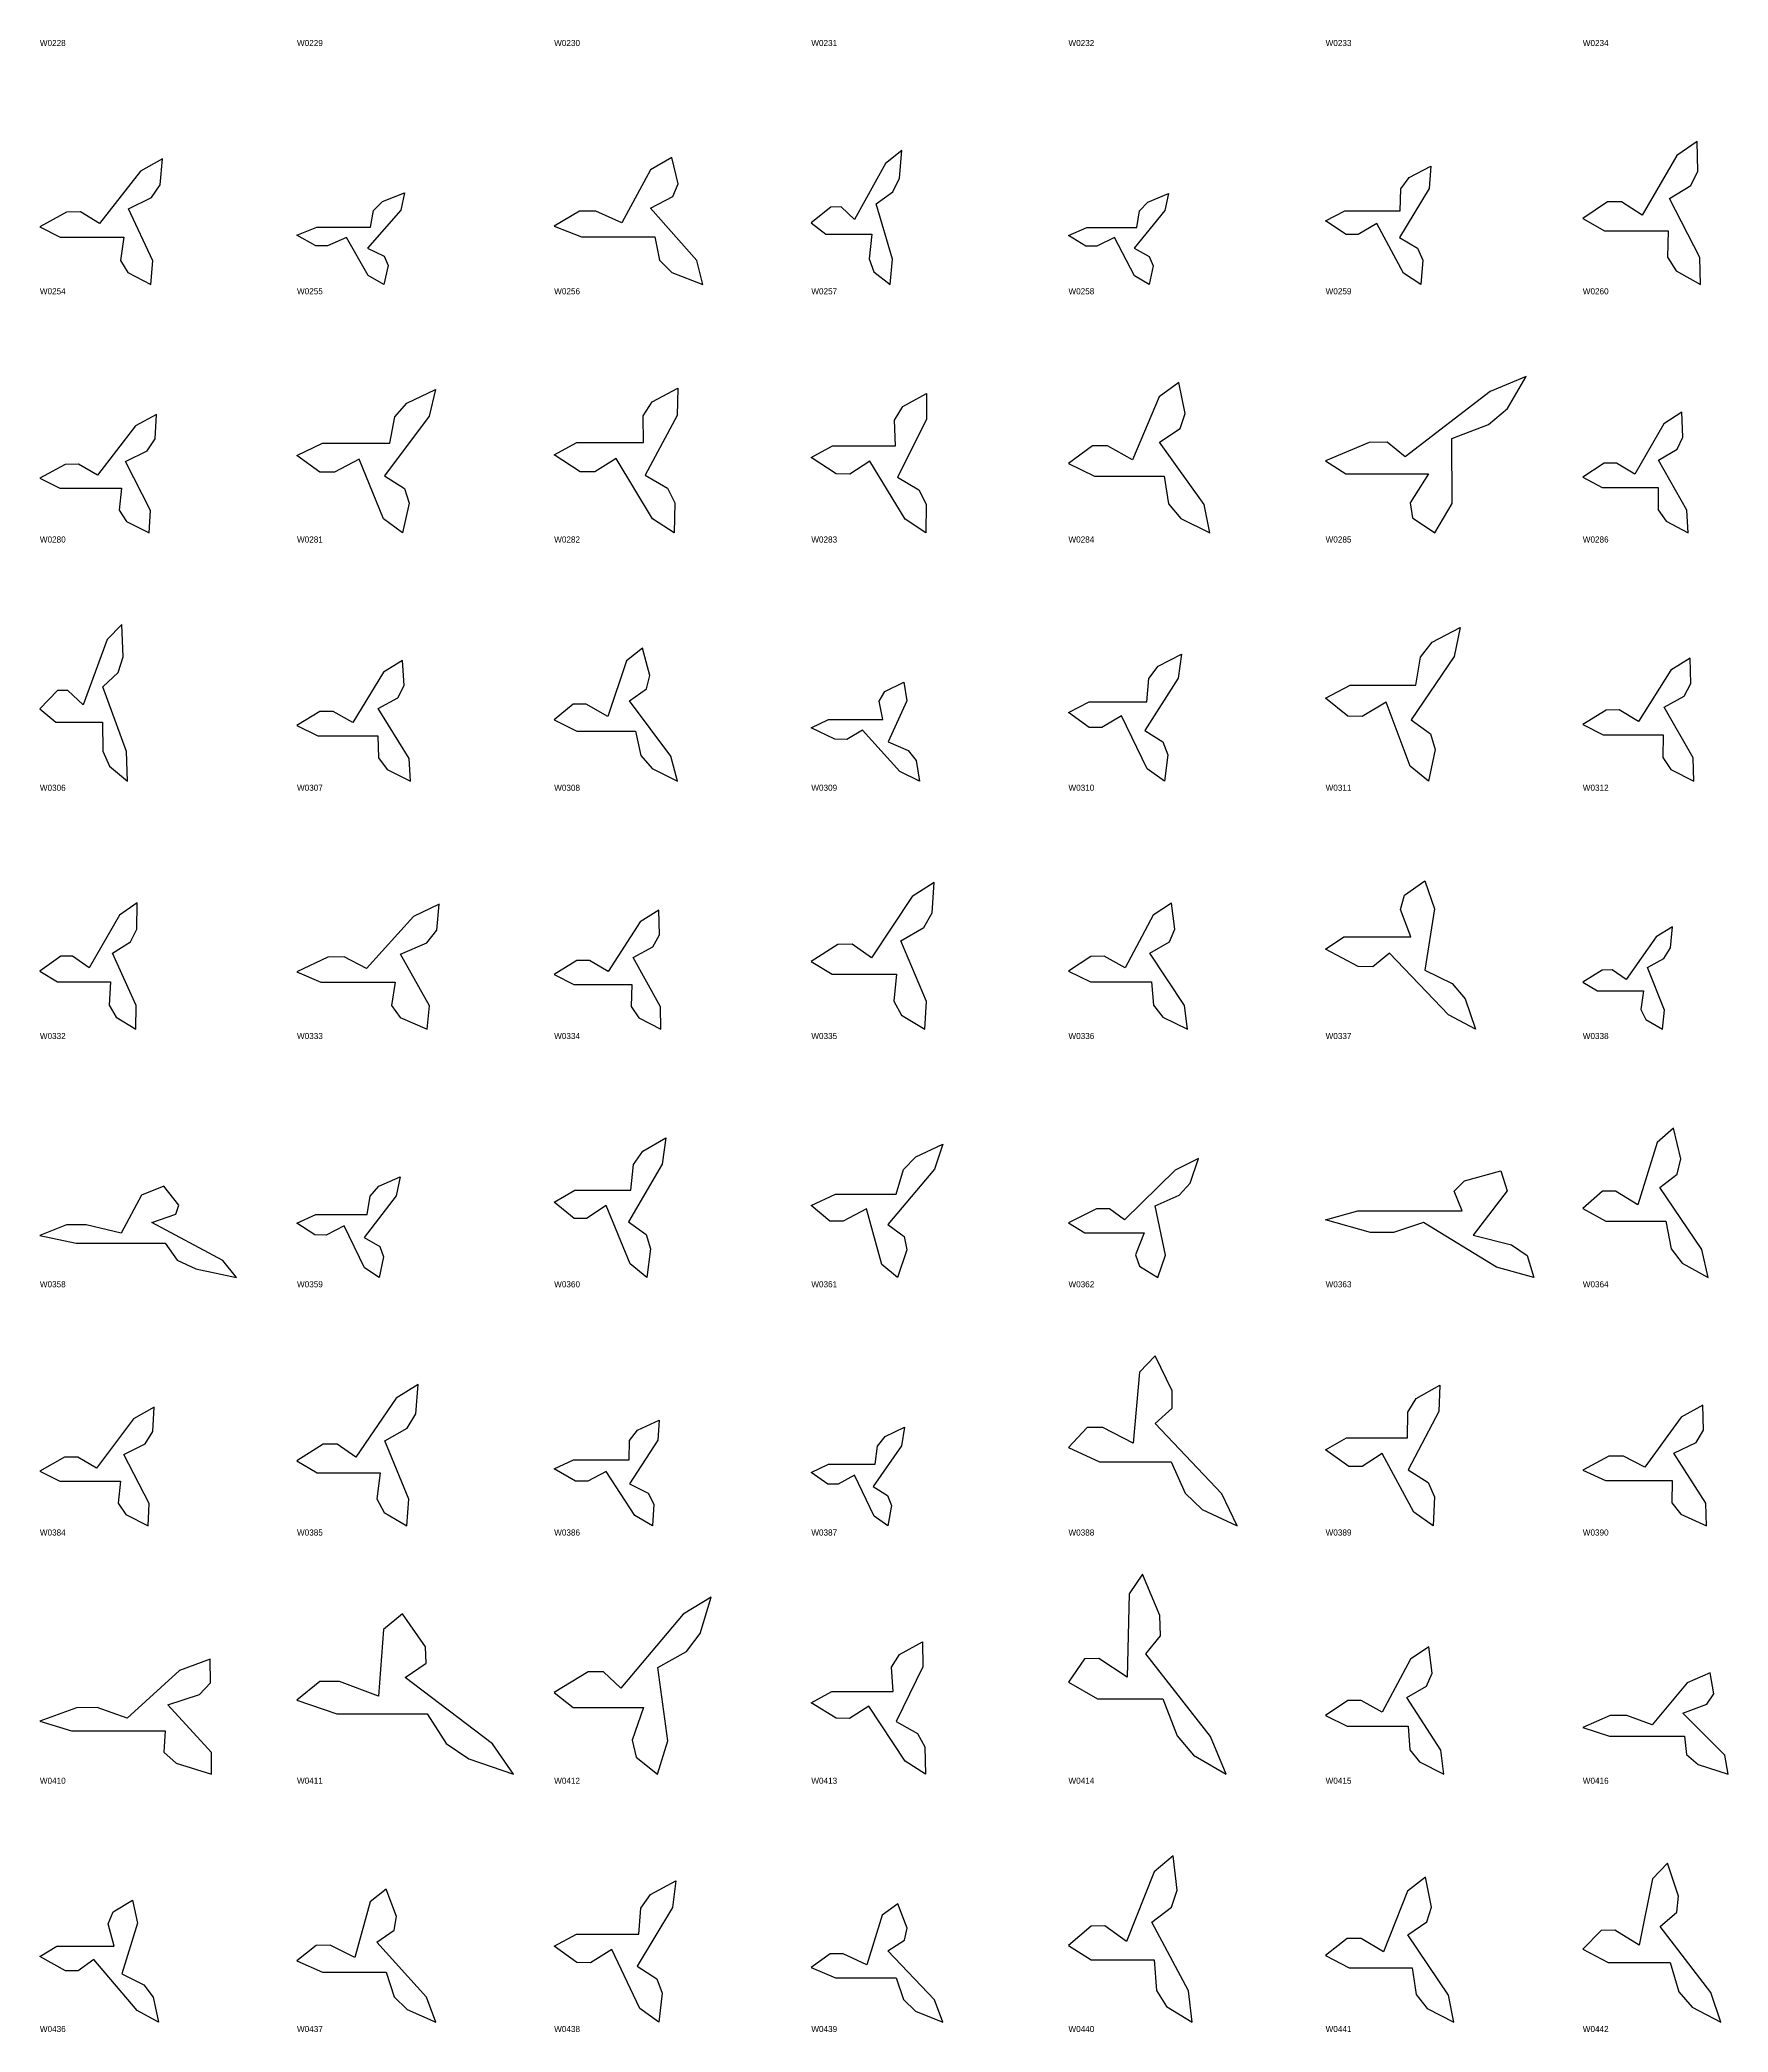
# Model space of a CAD drawing. Header units: millimetres. Extents: x 0 to 2703, y -1633 to 66.
# Drawn here: x 2003 to 2695, y -1633 to -816 of the extents above; entities that cross this region are included whole.
import ezdxf

# ---------------------------------------------------------------- set-up
doc = ezdxf.new("R2010")
doc.units = ezdxf.units.MM

msp = doc.modelspace()

# ---------------------------------------------------------------- linework, layer by layer
at = {"layer": 'RECOVERED_OUTLINES'}
for points in [[(2644.48, -893.98), (2670.57, -893.98), (2670.36, -904.79), (2673.91, -910.44), (2683.89, -916.03), (2683.64, -905), (2671.15, -880.73), (2679.92, -875.45), (2682.84, -869.51), (2682.56, -857.41), (2674.11, -863.1), (2659.89, -887.55), (2651.49, -882.11), (2645.76, -882.18), (2635.6, -889.02)], [(2011.41, -896.67), (2037.5, -896.67), (2036.16, -906.16), (2039.12, -911.12), (2048.51, -916.03), (2049.42, -906.34), (2039.46, -885.03), (2048.78, -880.4), (2052.32, -875.17), (2053.31, -864.55), (2044.27, -869.55), (2027.49, -891.02), (2019.66, -886.25), (2013.93, -886.3), (2003.06, -892.31)], [(2225.1, -896.45), (2255.23, -896.45), (2257.04, -906.05), (2262.21, -911.07), (2274.8, -916.03), (2272.42, -906.23), (2253.38, -884.68), (2262.51, -879.99), (2264.74, -874.71), (2262.13, -863.97), (2253.45, -869.02), (2241.68, -890.74), (2230.94, -885.91), (2224.34, -885.97), (2213.91, -892.04)], [(2325.28, -895.34), (2344.21, -895.34), (2342.99, -905.49), (2345.01, -910.79), (2351.7, -916.03), (2352.6, -905.68), (2345.93, -882.91), (2352.81, -877.96), (2355.51, -872.38), (2356.5, -861.03), (2349.81, -866.37), (2337.09, -889.31), (2331.53, -884.21), (2327.37, -884.27), (2319.33, -890.69)], [(2538.12, -885.75), (2560.69, -885.75), (2561.07, -876.8), (2564.44, -872.12), (2573.37, -867.5), (2572.58, -876.63), (2560.5, -896.72), (2567.82, -901.09), (2570.03, -906.01), (2569.16, -916.03), (2562.15, -911.32), (2551.12, -891.07), (2543.56, -895.57), (2538.61, -895.52), (2530.18, -889.86)], [(2116.6, -892.55), (2138.61, -892.55), (2139.79, -885.61), (2143.5, -881.98), (2152.62, -878.4), (2151.03, -885.48), (2137.43, -901.06), (2144.17, -904.44), (2145.89, -908.26), (2144.13, -916.03), (2137.72, -912.38), (2128.79, -896.68), (2121.02, -900.17), (2116.19, -900.13), (2108.48, -895.74)], [(2432.31, -892.7), (2452.77, -892.7), (2453.88, -885.81), (2457.34, -882.21), (2465.83, -878.65), (2464.32, -885.68), (2451.64, -901.15), (2457.89, -904.52), (2459.47, -908.31), (2457.82, -916.03), (2451.87, -912.4), (2443.62, -896.8), (2436.39, -900.27), (2431.91, -900.23), (2424.75, -895.87)], [(2538.42, -993.69), (2572.39, -993.69), (2564.89, -1005.52), (2565.73, -1011.7), (2575, -1017.81), (2582.04, -1005.75), (2581.99, -979.2), (2596.94, -973.43), (2604.71, -966.92), (2612.43, -953.69), (2597.63, -959.91), (2562.77, -986.66), (2555.47, -980.71), (2547.97, -980.78), (2530.18, -988.26)], [(2118.92, -981.11), (2146.57, -981.11), (2148.59, -970.27), (2153.53, -964.6), (2165.27, -959), (2162.71, -970.06), (2144.42, -994.41), (2152.62, -999.7), (2154.48, -1005.67), (2151.67, -1017.81), (2143.9, -1012.1), (2133.91, -987.56), (2123.88, -993.02), (2117.82, -992.96), (2108.48, -986.1)], [(2223.22, -980.82), (2250.57, -980.82), (2250.37, -969.89), (2254.09, -964.17), (2264.57, -958.53), (2264.29, -969.68), (2251.16, -994.22), (2260.35, -999.56), (2263.4, -1005.57), (2263.09, -1017.81), (2254.24, -1012.05), (2239.37, -987.32), (2230.55, -992.82), (2224.55, -992.76), (2213.91, -985.84)], [(2328.01, -982.14), (2353.79, -982.14), (2353.39, -971.6), (2356.79, -966.09), (2366.56, -960.64), (2366.51, -971.4), (2354.6, -995.06), (2363.36, -1000.21), (2366.35, -1006.01), (2366.3, -1017.81), (2357.84, -1012.26), (2343.35, -988.41), (2335.15, -993.72), (2329.49, -993.65), (2319.33, -986.98)], [(2435.42, -994.62), (2463.95, -994.62), (2465.8, -1005.99), (2470.76, -1011.93), (2482.76, -1017.81), (2480.36, -1006.21), (2462.03, -980.67), (2470.61, -975.12), (2472.66, -968.86), (2470.03, -956.14), (2461.88, -962.12), (2451.03, -987.85), (2440.8, -982.13), (2434.55, -982.2), (2424.75, -989.39)], [(2011.3, -999.55), (2036.59, -999.55), (2035.6, -1008.5), (2038.63, -1013.18), (2047.9, -1017.81), (2048.46, -1008.68), (2038.12, -988.58), (2047, -984.21), (2050.27, -979.28), (2050.88, -969.26), (2042.27, -973.97), (2026.71, -994.23), (2018.96, -989.72), (2013.4, -989.78), (2003.06, -995.44)], [(2643.53, -999.22), (2666.49, -999.22), (2666.57, -1008.33), (2669.83, -1013.1), (2678.75, -1017.81), (2678.26, -1008.51), (2666.68, -988.04), (2674.27, -983.59), (2676.69, -978.57), (2676.16, -968.37), (2668.86, -973.17), (2656.94, -993.79), (2649.41, -989.21), (2644.37, -989.26), (2635.6, -995.03)], [(2009.67, -1095.43), (2028.78, -1095.43), (2028.87, -1107.28), (2031.6, -1113.47), (2039.04, -1119.59), (2038.6, -1107.51), (2028.89, -1080.91), (2035.2, -1075.12), (2037.19, -1068.61), (2036.72, -1055.35), (2030.66, -1061.58), (2020.81, -1088.39), (2014.53, -1082.42), (2010.34, -1082.49), (2003.06, -1089.99)], [(2540.31, -1080.34), (2567.23, -1080.34), (2569.13, -1068.74), (2573.89, -1062.68), (2585.29, -1056.69), (2582.87, -1068.52), (2565.22, -1094.56), (2573.24, -1100.22), (2575.08, -1106.61), (2572.42, -1119.59), (2564.82, -1113.48), (2554.95, -1087.24), (2545.21, -1093.08), (2539.32, -1093.01), (2530.18, -1085.67)], [(2223.2, -1099.09), (2247.26, -1099.09), (2249.48, -1109.14), (2254.02, -1114.39), (2264.48, -1119.59), (2261.78, -1109.33), (2244.82, -1086.76), (2251.72, -1081.85), (2253.08, -1076.32), (2250.11, -1065.07), (2243.59, -1070.36), (2235.97, -1093.11), (2227, -1088.05), (2221.74, -1088.11), (2213.91, -1094.47)], [(2433.27, -1087.13), (2456.86, -1087.13), (2457.74, -1077.53), (2461.51, -1072.52), (2471.09, -1067.56), (2469.77, -1077.35), (2456.06, -1098.89), (2463.47, -1103.57), (2465.52, -1108.85), (2464.07, -1119.59), (2456.99, -1114.54), (2446.56, -1092.83), (2438.43, -1097.66), (2433.26, -1097.6), (2424.75, -1091.53)], [(2643.98, -1100.65), (2668.52, -1100.65), (2668.37, -1109.94), (2671.74, -1114.79), (2681.16, -1119.59), (2680.87, -1110.12), (2669, -1089.26), (2677.23, -1084.73), (2679.95, -1079.62), (2679.63, -1069.23), (2671.71, -1074.11), (2658.44, -1095.13), (2650.51, -1090.45), (2645.13, -1090.51), (2635.6, -1096.38)], [(2117.04, -1101.02), (2141.68, -1101.02), (2141.86, -1110.13), (2145.41, -1114.89), (2155.03, -1119.59), (2154.4, -1110.3), (2141.75, -1089.86), (2149.85, -1085.42), (2152.39, -1080.41), (2151.7, -1070.22), (2143.92, -1075.01), (2131.36, -1095.61), (2123.24, -1091.03), (2117.83, -1091.08), (2108.48, -1096.84)], [(2326.31, -1094.31), (2348.69, -1094.31), (2347.13, -1086.83), (2349.45, -1082.93), (2357.3, -1079.07), (2358.5, -1086.69), (2350.88, -1103.47), (2359.08, -1107.11), (2362.34, -1111.23), (2363.65, -1119.59), (2355.68, -1115.66), (2340.35, -1098.75), (2333.84, -1102.51), (2328.92, -1102.46), (2319.33, -1097.74)], [(2327.88, -1198.71), (2354.32, -1198.71), (2353.14, -1209.82), (2356.24, -1215.63), (2365.86, -1221.37), (2366.58, -1210.04), (2356.09, -1185.1), (2365.45, -1179.67), (2368.93, -1173.56), (2369.73, -1161.13), (2360.66, -1166.98), (2344.07, -1192.11), (2336.04, -1186.52), (2330.23, -1186.59), (2319.33, -1193.61)], [(2537.66, -1183.42), (2565.17, -1183.42), (2560.85, -1172.2), (2562.45, -1166.34), (2570.86, -1160.55), (2574.77, -1171.99), (2570.79, -1197.17), (2582.04, -1202.65), (2587.37, -1208.82), (2591.67, -1221.37), (2580.6, -1215.47), (2556.34, -1190.09), (2549.54, -1195.74), (2543.48, -1195.67), (2530.18, -1188.57)], [(2010.3, -1201.89), (2031.99, -1201.89), (2031.52, -1211.44), (2034.32, -1216.43), (2042.46, -1221.37), (2042.55, -1211.62), (2032.82, -1190.17), (2040.25, -1185.51), (2042.84, -1180.25), (2042.93, -1169.56), (2035.76, -1174.59), (2023.28, -1196.21), (2016.44, -1191.4), (2011.68, -1191.45), (2003.06, -1197.5)], [(2118.29, -1202.09), (2148.73, -1202.09), (2147.29, -1211.55), (2150.8, -1216.49), (2161.83, -1221.37), (2162.76, -1211.73), (2150.87, -1190.51), (2161.69, -1185.89), (2165.75, -1180.69), (2166.77, -1170.11), (2156.28, -1175.09), (2136.98, -1196.47), (2127.78, -1191.72), (2121.09, -1191.77), (2108.48, -1197.75)], [(2221.95, -1203.02), (2245.71, -1203.02), (2245.44, -1212.02), (2248.63, -1216.72), (2257.69, -1221.37), (2257.53, -1212.19), (2246.33, -1192), (2254.35, -1187.61), (2257.05, -1182.65), (2256.88, -1172.59), (2249.15, -1177.32), (2236.03, -1197.67), (2228.42, -1193.15), (2223.2, -1193.2), (2213.91, -1198.89)], [(2433.73, -1201.9), (2458.81, -1201.9), (2459.58, -1211.45), (2463.5, -1216.44), (2473.59, -1221.37), (2472.36, -1211.63), (2458.18, -1190.2), (2466.14, -1185.54), (2468.41, -1180.29), (2467.06, -1169.61), (2459.45, -1174.63), (2447.97, -1196.23), (2439.4, -1191.42), (2433.9, -1191.48), (2424.75, -1197.52)], [(2641.61, -1205.56), (2660.52, -1205.56), (2659.43, -1213.31), (2661.51, -1217.36), (2668.26, -1221.37), (2669.04, -1213.46), (2662.08, -1196.06), (2668.89, -1192.28), (2671.52, -1188.01), (2672.37, -1179.34), (2665.75, -1183.42), (2653.33, -1200.95), (2647.71, -1197.05), (2643.56, -1197.1), (2635.6, -1202)], [(2222.32, -1287.38), (2245.39, -1287.38), (2246.43, -1276.81), (2250.2, -1271.28), (2259.66, -1265.82), (2258.2, -1276.6), (2244.4, -1300.34), (2251.56, -1305.5), (2253.47, -1311.32), (2251.86, -1323.15), (2245.03, -1317.59), (2235.22, -1293.67), (2227.17, -1298.99), (2222.12, -1298.92), (2213.91, -1292.24)], [(2645.05, -1300.09), (2669.62, -1300.09), (2671.8, -1311.4), (2676.38, -1317.31), (2687.01, -1323.15), (2684.35, -1311.62), (2667.24, -1286.23), (2674.34, -1280.71), (2675.77, -1274.49), (2672.85, -1261.84), (2666.15, -1267.79), (2658.15, -1293.37), (2649.04, -1287.68), (2643.66, -1287.75), (2635.6, -1294.9)], [(2329.25, -1288.99), (2354.08, -1288.99), (2357.09, -1278.89), (2362.15, -1273.61), (2373.31, -1268.4), (2369.79, -1278.7), (2350.68, -1301.37), (2357.46, -1306.29), (2358.46, -1311.85), (2354.6, -1323.15), (2348.25, -1317.84), (2342, -1294.99), (2332.39, -1300.07), (2326.96, -1300.01), (2319.33, -1293.63)], [(2116.26, -1297.36), (2137.26, -1297.36), (2138.48, -1289.73), (2142.06, -1285.75), (2150.81, -1281.81), (2149.19, -1289.58), (2136.01, -1306.7), (2142.39, -1310.42), (2143.97, -1314.62), (2142.2, -1323.15), (2136.13, -1319.14), (2127.84, -1301.89), (2120.37, -1305.73), (2115.77, -1305.68), (2108.48, -1300.86)], [(2431.49, -1304.8), (2455.75, -1304.8), (2452.24, -1313.8), (2453.81, -1318.5), (2461.38, -1323.15), (2464.53, -1313.97), (2460.35, -1293.77), (2470.13, -1289.38), (2474.66, -1284.43), (2478.12, -1274.36), (2468.51, -1279.1), (2447.79, -1299.45), (2441.64, -1294.92), (2436.3, -1294.98), (2424.75, -1300.67)], [(2543.39, -1295.84), (2586.11, -1295.84), (2582.87, -1287.77), (2587.17, -1283.55), (2602.03, -1279.38), (2604.57, -1287.61), (2590.6, -1305.74), (2606.38, -1309.67), (2612.74, -1314.12), (2615.53, -1323.15), (2600.17, -1318.9), (2570.34, -1300.64), (2558.04, -1304.7), (2548.64, -1304.65), (2530.18, -1299.55)], [(2017.88, -1309.07), (2054.49, -1309.07), (2059.35, -1315.97), (2067.03, -1319.58), (2083.7, -1323.15), (2078.09, -1316.11), (2048.98, -1300.6), (2058.77, -1297.23), (2060.02, -1293.43), (2053.87, -1285.7), (2044.72, -1289.34), (2036.44, -1304.96), (2022.05, -1301.48), (2014.05, -1301.53), (2003.06, -1305.89)], [(2437.47, -1398.72), (2466.86, -1398.72), (2472.54, -1411.57), (2479.62, -1418.29), (2493.93, -1424.93), (2487.61, -1411.82), (2460.25, -1382.96), (2467.24, -1376.69), (2467.27, -1369.61), (2460.34, -1355.23), (2453.93, -1361.99), (2451.31, -1391.08), (2438.86, -1384.61), (2432.45, -1384.68), (2424.75, -1392.81)], [(2116.76, -1403.16), (2142.57, -1403.16), (2141.27, -1413.84), (2144.21, -1419.42), (2153.53, -1424.93), (2154.39, -1414.04), (2144.47, -1390.07), (2153.67, -1384.86), (2157.15, -1378.98), (2158.1, -1367.04), (2149.17, -1372.65), (2132.65, -1396.81), (2124.89, -1391.44), (2119.21, -1391.5), (2108.48, -1398.25)], [(2538.79, -1388.93), (2563.75, -1388.93), (2563.82, -1378.29), (2567.36, -1372.73), (2577.05, -1367.23), (2576.53, -1378.08), (2563.96, -1401.98), (2572.22, -1407.17), (2574.85, -1413.02), (2574.28, -1424.93), (2566.35, -1419.33), (2553.37, -1395.26), (2545.19, -1400.61), (2539.72, -1400.55), (2530.18, -1393.82)], [(2011.21, -1406.64), (2036.12, -1406.64), (2035.22, -1415.61), (2038.25, -1420.3), (2047.42, -1424.93), (2047.89, -1415.78), (2037.52, -1395.64), (2046.23, -1391.26), (2049.4, -1386.32), (2049.91, -1376.28), (2041.48, -1381.01), (2026.33, -1401.3), (2018.66, -1396.79), (2013.19, -1396.84), (2003.06, -1402.52)], [(2644.93, -1406.35), (2672.31, -1406.35), (2672.1, -1415.46), (2675.84, -1420.22), (2686.32, -1424.93), (2686.04, -1415.64), (2672.89, -1395.19), (2682.09, -1390.74), (2685.14, -1385.73), (2684.84, -1375.54), (2675.98, -1380.33), (2661.09, -1400.94), (2652.26, -1396.35), (2646.25, -1396.41), (2635.6, -1402.17)], [(2221.82, -1397.93), (2244.69, -1397.93), (2244.78, -1389.95), (2248.04, -1385.78), (2256.94, -1381.66), (2256.43, -1389.8), (2244.84, -1407.72), (2252.4, -1411.61), (2254.8, -1416), (2254.24, -1424.93), (2246.98, -1420.73), (2235.16, -1402.68), (2227.65, -1406.69), (2222.63, -1406.65), (2213.91, -1401.6)], [(2326.36, -1399.69), (2345.56, -1399.69), (2346.48, -1392.23), (2349.65, -1388.34), (2357.56, -1384.48), (2356.27, -1392.09), (2344.66, -1408.84), (2350.59, -1412.48), (2352.14, -1416.58), (2350.73, -1424.93), (2345.08, -1421.01), (2337.06, -1404.13), (2330.33, -1407.88), (2326.12, -1407.84), (2319.33, -1403.12)], [(2436.65, -1495.91), (2463.39, -1495.91), (2469.25, -1511.02), (2476.07, -1518.91), (2489.44, -1526.71), (2482.98, -1511.31), (2456.52, -1477.4), (2462.55, -1470.03), (2462.19, -1461.72), (2455.1, -1444.82), (2449.64, -1452.76), (2448.82, -1486.93), (2437.15, -1479.33), (2431.32, -1479.42), (2424.75, -1488.98)], [(2124.8, -1502.02), (2161.9, -1502.02), (2169.64, -1514.13), (2178.89, -1520.46), (2197.24, -1526.71), (2188.68, -1514.36), (2152.86, -1487.18), (2161.41, -1481.28), (2161.13, -1474.61), (2151.74, -1461.07), (2143.95, -1467.44), (2141.93, -1494.83), (2125.93, -1488.73), (2117.84, -1488.81), (2108.48, -1496.46)], [(2221.71, -1499.43), (2250.47, -1499.43), (2245.91, -1512.81), (2247.56, -1519.8), (2256.33, -1526.71), (2260.47, -1513.07), (2256.4, -1483.04), (2268.19, -1476.51), (2273.78, -1469.15), (2278.32, -1454.18), (2266.73, -1461.22), (2241.26, -1491.48), (2234.18, -1484.75), (2227.84, -1484.83), (2213.91, -1493.29)], [(2327.7, -1492.92), (2352.95, -1492.92), (2352.26, -1482.93), (2355.44, -1477.71), (2364.86, -1472.55), (2365.11, -1482.74), (2354.09, -1505.17), (2362.82, -1510.04), (2365.9, -1515.54), (2366.18, -1526.71), (2357.75, -1521.46), (2342.9, -1498.86), (2335.01, -1503.89), (2329.46, -1503.83), (2319.33, -1497.51)], [(2539.08, -1507.1), (2564.06, -1507.1), (2564.75, -1516.72), (2568.61, -1521.74), (2578.62, -1526.71), (2577.48, -1516.9), (2563.53, -1495.31), (2571.5, -1490.62), (2573.8, -1485.33), (2572.55, -1474.57), (2564.92, -1479.63), (2553.31, -1501.38), (2544.82, -1496.54), (2539.34, -1496.6), (2530.18, -1502.68)], [(2016.01, -1509.01), (2054.39, -1509.01), (2053.83, -1517.69), (2058.93, -1522.23), (2073.49, -1526.71), (2073.37, -1517.86), (2055.52, -1498.36), (2068.55, -1494.12), (2072.97, -1489.35), (2072.83, -1479.63), (2060.27, -1484.2), (2038.82, -1503.84), (2026.58, -1499.47), (2018.15, -1499.53), (2003.06, -1505.02)], [(2646.56, -1511.11), (2677.32, -1511.11), (2678.14, -1518.76), (2682.88, -1522.76), (2695.2, -1526.71), (2693.82, -1518.91), (2676.69, -1501.74), (2686.51, -1498), (2689.36, -1493.79), (2687.84, -1485.24), (2678.44, -1489.26), (2664.09, -1506.57), (2653.65, -1502.72), (2646.9, -1502.76), (2635.6, -1507.6)], [(2434.07, -1602.81), (2459.85, -1602.81), (2460.83, -1615.4), (2464.96, -1621.99), (2475.44, -1628.49), (2473.98, -1615.65), (2458.96, -1587.37), (2467.05, -1581.22), (2469.27, -1574.29), (2467.67, -1560.2), (2459.95, -1566.82), (2448.59, -1595.32), (2439.69, -1588.98), (2434.04, -1589.06), (2424.75, -1597.02)], [(2646, -1603.97), (2671.46, -1603.97), (2675.03, -1616), (2680.47, -1622.28), (2692.16, -1628.49), (2688.07, -1616.23), (2667.39, -1589.23), (2674.11, -1583.37), (2674.88, -1576.75), (2670.38, -1563.3), (2664.12, -1569.62), (2658.79, -1596.82), (2648.69, -1590.77), (2643.13, -1590.85), (2635.6, -1598.45)], [(2118.95, -1607.94), (2144.97, -1607.94), (2148.28, -1618.02), (2153.66, -1623.29), (2165.43, -1628.49), (2161.59, -1618.21), (2141.22, -1595.59), (2148.25, -1590.67), (2149.21, -1585.12), (2145, -1573.84), (2138.43, -1579.15), (2132.22, -1601.95), (2122.07, -1596.87), (2116.38, -1596.94), (2108.48, -1603.31)], [(2223.07, -1592.33), (2248.59, -1592.33), (2249.43, -1581.64), (2253.45, -1576.05), (2263.75, -1570.53), (2262.44, -1581.43), (2247.87, -1605.43), (2255.94, -1610.65), (2258.21, -1616.53), (2256.77, -1628.49), (2249.06, -1622.87), (2237.52, -1598.68), (2228.77, -1604.06), (2223.18, -1604), (2213.91, -1597.24)], [(2539.84, -1606.12), (2565.67, -1606.12), (2567.35, -1617.09), (2571.85, -1622.83), (2582.71, -1628.49), (2580.54, -1617.3), (2563.93, -1592.67), (2571.7, -1587.32), (2573.55, -1581.29), (2571.16, -1569.01), (2563.79, -1574.78), (2553.97, -1599.6), (2544.7, -1594.08), (2539.04, -1594.15), (2530.18, -1601.08)], [(2010.04, -1597.29), (2033.51, -1597.29), (2031.12, -1588.07), (2033.17, -1583.25), (2041.02, -1578.48), (2043.03, -1587.89), (2036.71, -1608.6), (2045.67, -1613.1), (2049.5, -1618.17), (2051.7, -1628.49), (2042.95, -1623.64), (2025.2, -1602.77), (2018.74, -1607.42), (2013.58, -1607.36), (2003.06, -1601.53)], [(2329.24, -1610.2), (2354.09, -1610.2), (2357.06, -1619.17), (2362.09, -1623.86), (2373.24, -1628.49), (2369.77, -1619.34), (2350.75, -1599.21), (2357.56, -1594.83), (2358.59, -1589.89), (2354.78, -1579.86), (2348.4, -1584.58), (2342.03, -1604.87), (2332.43, -1600.35), (2327, -1600.41), (2319.33, -1606.08)]]:
    msp.add_lwpolyline(points, close=True, dxfattribs=at)

# ---------------------------------------------------------------- texts
at = {"layer": 'NEW_CATALOGUE_LABELS'}
for s, p in [('W0228', (2003.06, -818.25)), ('W0229', (2108.48, -818.25)), ('W0230', (2213.91, -818.25)), ('W0231', (2319.33, -818.25)), ('W0232', (2424.75, -818.25)), ('W0233', (2530.18, -818.25)), ('W0234', (2635.6, -818.25)), ('W0254', (2003.06, -920.03)), ('W0255', (2108.48, -920.03)), ('W0256', (2213.91, -920.03)), ('W0257', (2319.33, -920.03)), ('W0258', (2424.75, -920.03)), ('W0259', (2530.18, -920.03)), ('W0260', (2635.6, -920.03)), ('W0280', (2003.06, -1021.81)), ('W0281', (2108.48, -1021.81)), ('W0282', (2213.91, -1021.81)), ('W0283', (2319.33, -1021.81)), ('W0284', (2424.75, -1021.81)), ('W0285', (2530.18, -1021.81)), ('W0286', (2635.6, -1021.81)), ('W0306', (2003.06, -1123.59)), ('W0307', (2108.48, -1123.59)), ('W0308', (2213.91, -1123.59)), ('W0309', (2319.33, -1123.59)), ('W0310', (2424.75, -1123.59)), ('W0311', (2530.18, -1123.59)), ('W0312', (2635.6, -1123.59)), ('W0332', (2003.06, -1225.37)), ('W0333', (2108.48, -1225.37)), ('W0334', (2213.91, -1225.37)), ('W0335', (2319.33, -1225.37)), ('W0336', (2424.75, -1225.37)), ('W0337', (2530.18, -1225.37)), ('W0338', (2635.6, -1225.37)), ('W0358', (2003.06, -1327.15)), ('W0359', (2108.48, -1327.15)), ('W0360', (2213.91, -1327.15)), ('W0361', (2319.33, -1327.15)), ('W0362', (2424.75, -1327.15)), ('W0363', (2530.18, -1327.15)), ('W0364', (2635.6, -1327.15)), ('W0384', (2003.06, -1428.93)), ('W0385', (2108.48, -1428.93)), ('W0386', (2213.91, -1428.93)), ('W0387', (2319.33, -1428.93)), ('W0388', (2424.75, -1428.93)), ('W0389', (2530.18, -1428.93)), ('W0390', (2635.6, -1428.93)), ('W0410', (2003.06, -1530.71)), ('W0411', (2108.48, -1530.71)), ('W0412', (2213.91, -1530.71)), ('W0413', (2319.33, -1530.71)), ('W0414', (2424.75, -1530.71)), ('W0415', (2530.18, -1530.71)), ('W0416', (2635.6, -1530.71)), ('W0436', (2003.06, -1632.49)), ('W0437', (2108.48, -1632.49)), ('W0438', (2213.91, -1632.49)), ('W0439', (2319.33, -1632.49)), ('W0440', (2424.75, -1632.49)), ('W0441', (2530.18, -1632.49)), ('W0442', (2635.6, -1632.49))]:
    msp.add_text(s, height=2.5, dxfattribs=at).set_placement(p)

doc.saveas('drawing.dxf')
